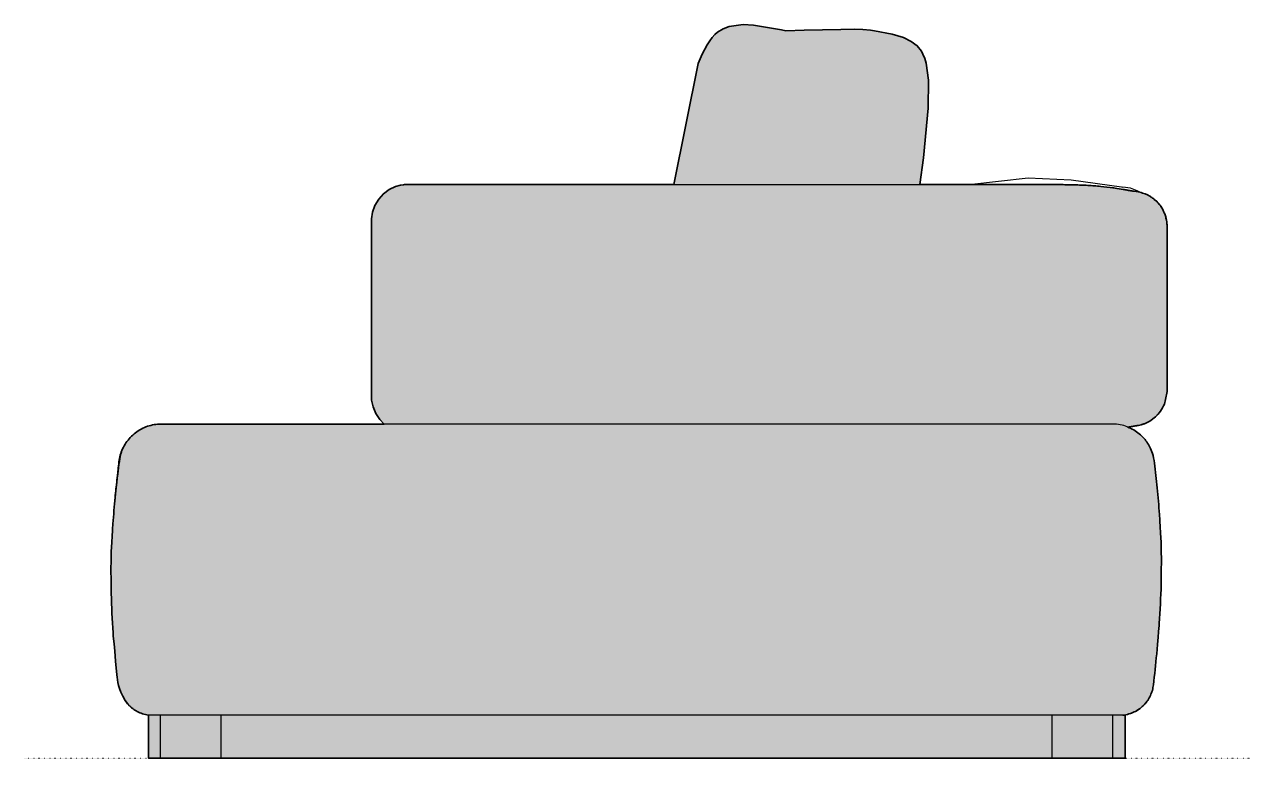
# Model space of a CAD drawing. Header units: millimetres. Extents: x 0 to 4483, y -3303 to 857.
# Drawn here: x 3050 to 4483, y -1422 to -552 of the extents above; entities that cross this region are included whole.
import ezdxf

# ---------------------------------------------------------------- set-up
doc = ezdxf.new("R2010")
doc.units = ezdxf.units.MM
doc.linetypes.add('Dots', pattern=[1, 0, -1])
doc.layers.add('Blocks', color=7, linetype='Continuous')
doc.layers.add('Blocks$Fill', color=7, linetype='Continuous', true_color=0xffffff)
for name, color, linetype, lineweight, true_color in [('Blocks$Inner', 7, 'Continuous', 25, 0x007f00), ('Blocks$Outline', 7, 'Continuous', 35, 0xff3f3f), ('Groud', 7, 'Dots', 25, 0x243775)]:
    doc.layers.add(name, color=color, linetype=linetype, lineweight=lineweight, true_color=true_color)

# ---------------------------------------------------------------- blocks, each defined once
blk = doc.blocks.new('Alphabet Right')
at = {"layer": 'Blocks$Fill', "extrusion": (0, 0, -1)}
for points in [[(149, 50), (146.5, 50), (146.5, 0), (160.7, 0), (231.7, 0), (1202.9, 0), (1273.9, 0), (1288.1, 0), (1288.1, 50), (1295.1, 51.7), (1301.1, 54.3), (1306.5, 57.7), (1311.4, 62.1), (1315.4, 67.1), (1316.9, 69.8), (1318.1, 72.4), (1319.2, 74.8), (1320.2, 77), (1321.1, 79.1), (1321.8, 81.2), (1322.4, 83.1), (1323, 84.9), (1323.4, 86.6), (1323.8, 88.3), (1324.1, 89.8), (1324.3, 91.4), (1324.6, 92.9), (1325, 97.3), (1329.4, 146.1), (1330.7, 169.1), (1331.6, 192.1), (1331.8, 223.1), (1331.5, 241.3), (1329.7, 272.8), (1328.4, 289.2), (1323.6, 336.6), (1322.6, 345.7), (1322.6, 345.7), (1322.6, 345.7), (1322.6, 345.7), (1322.6, 345.7), (1322.6, 345.7), (1322.6, 345.7), (1322.6, 345.7), (1322.6, 345.7), (1322.6, 345.7), (1322.6, 345.7), (1322.6, 345.7), (1322.6, 345.7), (1322.6, 345.7), (1322.6, 345.7), (1322.6, 345.7), (1322.6, 345.7), (1322.6, 345.7), (1322.6, 345.7), (1322.6, 345.7), (1322.6, 345.7), (1322.6, 345.7), (1322.6, 345.7), (1322.6, 345.7), (1322.6, 345.7), (1322.6, 345.7), (1322.6, 345.7), (1322.6, 345.7), (1322.6, 345.7), (1322.6, 345.7), (1322.6, 345.7), (1322.6, 345.7), (1322.6, 345.7), (1322.6, 345.7), (1322.6, 345.7), (1322.6, 345.7), (1322.6, 345.7), (1322.6, 345.7), (1322.6, 345.7), (1322.6, 345.7), (1322.6, 345.7), (1322.6, 345.7), (1322.6, 345.7), (1322.6, 345.7), (1322.6, 345.7), (1322.6, 345.7), (1322.6, 345.7), (1322.6, 345.7), (1322.6, 345.7), (1322.6, 345.8), (1322.6, 345.8), (1322.6, 346.1), (1322.6, 346), (1322.6, 346.1), (1322.4, 347.1), (1322.3, 348), (1322.1, 348.9), (1322, 349.9), (1321.8, 350.8), (1321.6, 351.7), (1321.3, 352.7), (1321.1, 353.6), (1320.8, 354.6), (1320.5, 355.5), (1320.2, 356.5), (1319.8, 357.4), (1319.5, 358.4), (1319.1, 359.3), (1318.7, 360.2), (1318.3, 361.1), (1317.8, 362.1), (1317.4, 363), (1316.9, 363.8), (1316.4, 364.7), (1315.9, 365.6), (1315.4, 366.5), (1314.9, 367.3), (1314.3, 368.2), (1313.7, 369), (1313.1, 369.8), (1312.5, 370.6), (1311.9, 371.4), (1311.3, 372.2), (1310.6, 372.9), (1310, 373.7), (1309.3, 374.4), (1308.6, 375.2), (1307.9, 375.9), (1307.1, 376.6), (1306.4, 377.3), (1305.6, 377.9), (1304.9, 378.6), (1304.1, 379.2), (1303.3, 379.8), (1302.5, 380.4), (1301.7, 381), (1300.8, 381.6), (1300, 382.1), (1299.1, 382.7), (1298.3, 383.2), (1297.4, 383.7), (1296.5, 384.2), (1295.6, 384.6), (1294.7, 385.1), (1293.8, 385.5), (1292.9, 385.9), (1292, 386.3), (1291, 386.7), (1290.1, 387.1), (1289.1, 387.4), (1288.2, 387.7), (1287.2, 388), (1286.2, 388.3), (1285.3, 388.6), (1284.3, 388.8), (1283.3, 389), (1282.3, 389.2), (1281.3, 389.4), (1280.3, 389.6), (1279.3, 389.7), (1278.3, 389.8), (1277.3, 389.9), (1276.3, 390), (1275.3, 390.1), (1274.3, 390.1), (1273.3, 390.1), (1271.8, 390.1), (1012.7, 390.1), (1017.7, 395.2), (1022.4, 402.4), (1025.6, 410.2), (1027.2, 417.9), (1027.4, 419.7), (1027.4, 629.8), (1026.2, 637.4), (1023.3, 645.4), (1018.9, 652.8), (1013.2, 659), (1006.6, 663.9), (999.2, 667.5), (993.3, 669.1), (990.3, 669.6), (989.6, 669.6), (988.7, 669.7), (987.4, 669.8), (673.8, 669.8), (645.4, 811.1), (641, 821.9), (635.2, 833), (632.1, 837.7), (629, 841.6), (625.9, 844.9), (622.8, 847.6), (616.4, 851.7), (609.2, 854.5), (592.9, 856.6), (581, 855.9), (548.3, 850.4), (543.2, 849.3), (521.8, 850), (462.3, 851.2), (453, 850.8), (444.1, 849.9), (439.5, 849.3), (418.6, 845.5), (405.5, 841.6), (396.4, 837), (389.6, 831.6), (384.7, 825.4), (382.9, 822.2), (380.7, 817.1), (379, 811.7), (376.2, 791.5), (376.8, 759.1), (382, 700.9), (386.3, 669.8), (252.4, 669.8), (205.4, 669.4), (190.1, 668.8), (182.5, 668.3), (175, 667.7), (167.7, 666.9), (159.8, 665.8), (148.8, 664.1), (129.2, 660.7), (126.2, 659.9), (123.2, 658.9), (121.1, 658), (118.4, 656.6), (116.8, 655.7), (115.1, 654.6), (113.5, 653.4), (110.4, 650.8), (107.6, 647.8), (104.9, 644.4), (102.6, 640.7), (100.7, 636.6), (99.1, 632.1), (97.8, 626.3), (97.4, 621.6), (97.4, 428), (100.6, 413.3), (105.2, 405), (111, 398.4), (117.7, 393.4), (123.8, 390.5), (125.3, 389.9), (126.5, 389.5), (127.8, 389.2), (130.7, 388.5), (130.8, 388.5), (142.6, 386.5), (143, 386.5), (143.4, 386.4), (141.6, 385.7), (140.3, 385.2), (139.7, 384.9), (139.2, 384.6), (138.3, 384.2), (137.4, 383.7), (136.5, 383.2), (135.7, 382.7), (134.8, 382.1), (134, 381.6), (133.1, 381), (132.3, 380.4), (131.5, 379.8), (130.7, 379.2), (129.9, 378.6), (129.2, 377.9), (128.4, 377.3), (127.7, 376.6), (127, 375.9), (126.3, 375.3), (125.6, 374.6), (125, 373.9), (124.4, 373.2), (123.8, 372.6), (123.2, 371.9), (122.6, 371.2), (122.1, 370.5), (121.6, 369.8), (121.1, 369.1), (120.6, 368.4), (120.1, 367.6), (119.7, 366.9), (119.2, 366.2), (118.4, 364.6), (117.6, 363), (116.8, 361.4), (116.4, 360.5), (116, 359.6), (115.6, 358.7), (115.2, 357.7), (114.9, 356.6), (114.5, 355.6), (114.2, 354.4), (113.9, 353.2), (113.5, 351.9), (113.2, 350.6), (112.6, 347.6), (112, 344.3), (107.6, 300.2), (104.5, 252.2), (104.2, 234), (104.4, 203), (105.3, 180), (106.7, 156), (113.4, 85.4), (114.6, 79), (116.9, 72.9), (120.1, 67.3), (124.1, 62.2), (129, 57.9), (134.4, 54.4), (140.4, 51.9), (147.4, 50.2)], [(149, 50), (146.5, 50), (146.5, 0), (160.7, 0), (231.7, 0), (1202.9, 0), (1273.9, 0), (1288.1, 0), (1288.1, 50), (1295.1, 51.7), (1301.1, 54.3), (1306.5, 57.7), (1311.4, 62.1), (1315.4, 67.1), (1316.9, 69.8), (1318.1, 72.4), (1319.2, 74.8), (1320.2, 77), (1321.1, 79.1), (1321.8, 81.2), (1322.4, 83.1), (1323, 84.9), (1323.4, 86.6), (1323.8, 88.3), (1324.1, 89.8), (1324.3, 91.4), (1324.6, 92.9), (1325, 97.3), (1329.4, 146.1), (1330.7, 169.1), (1331.6, 192.1), (1331.8, 223.1), (1331.5, 241.3), (1329.7, 272.8), (1327.1, 303.9), (1324.9, 324.3), (1323.1, 339), (1321.5, 349.4), (1321, 352.1), (1320.7, 353.8), (1320.3, 355.2), (1320, 356.5), (1319.8, 357.1), (1319.7, 357.6), (1319.5, 358.2), (1319.3, 358.6), (1319.2, 359.1), (1319, 359.6), (1318.6, 360.5), (1318.2, 361.3), (1317.8, 362.2), (1317.4, 363), (1316.9, 363.9), (1316.4, 364.7), (1315.9, 365.6), (1315.4, 366.5), (1314.9, 367.3), (1314.3, 368.2), (1313.7, 369), (1313.1, 369.8), (1312.5, 370.6), (1311.9, 371.4), (1311.3, 372.2), (1310.6, 372.9), (1310, 373.7), (1309.3, 374.4), (1308.6, 375.2), (1307.9, 375.9), (1307.1, 376.6), (1306.4, 377.3), (1305.6, 377.9), (1304.9, 378.6), (1304.1, 379.2), (1303.3, 379.8), (1302.5, 380.4), (1301.7, 381), (1300.8, 381.6), (1300, 382.1), (1299.1, 382.7), (1298.3, 383.2), (1297.4, 383.7), (1296.5, 384.2), (1295.6, 384.6), (1294.7, 385.1), (1293.8, 385.5), (1292.9, 385.9), (1292, 386.3), (1291, 386.7), (1290.1, 387.1), (1289.1, 387.4), (1288.2, 387.7), (1287.2, 388), (1286.2, 388.3), (1285.3, 388.6), (1284.3, 388.8), (1283.3, 389), (1282.3, 389.2), (1281.3, 389.4), (1280.3, 389.6), (1279.3, 389.7), (1278.3, 389.8), (1277.3, 389.9), (1276.3, 390), (1275.3, 390.1), (1274.3, 390.1), (1273.3, 390.1), (1271.8, 390.1), (1012.7, 390.1), (1017.7, 395.2), (1022.4, 402.4), (1025.6, 410.2), (1027.2, 417.9), (1027.4, 419.7), (1027.4, 629.8), (1026.2, 637.4), (1023.3, 645.4), (1018.9, 652.8), (1013.2, 659), (1006.6, 663.9), (999.2, 667.5), (993.3, 669.1), (990.3, 669.6), (989.6, 669.6), (988.7, 669.7), (987.4, 669.8), (673.8, 669.8), (645.4, 811.1), (641, 821.9), (635.2, 833), (632.1, 837.7), (629, 841.6), (625.9, 844.9), (622.8, 847.6), (616.4, 851.7), (609.2, 854.5), (592.9, 856.6), (581, 855.9), (548.3, 850.4), (543.2, 849.3), (521.8, 850), (462.3, 851.2), (453, 850.8), (444.1, 849.9), (439.5, 849.3), (418.6, 845.5), (405.5, 841.6), (396.4, 837), (389.6, 831.6), (384.7, 825.4), (382.9, 822.2), (380.7, 817.1), (379, 811.7), (376.2, 791.5), (376.8, 759.1), (382, 700.9), (386.3, 669.8), (252.4, 669.8), (205.4, 669.4), (190.1, 668.8), (182.5, 668.3), (175, 667.7), (167.7, 666.9), (159.8, 665.8), (148.8, 664.1), (129.2, 660.7), (126.2, 659.9), (123.2, 658.9), (121.1, 658), (118.4, 656.6), (116.8, 655.7), (115.1, 654.6), (113.5, 653.4), (110.4, 650.8), (107.6, 647.8), (104.9, 644.4), (102.6, 640.7), (100.7, 636.6), (99.1, 632.1), (97.8, 626.3), (97.4, 621.6), (97.4, 428), (100.6, 413.3), (105.2, 405), (111, 398.4), (117.7, 393.4), (123.8, 390.5), (125.3, 389.9), (126.5, 389.5), (127.8, 389.2), (130.7, 388.5), (130.8, 388.5), (142.6, 386.5), (143, 386.5), (143.4, 386.4), (141.6, 385.7), (140.3, 385.2), (139.7, 384.9), (139.2, 384.6), (138.3, 384.2), (137.4, 383.7), (136.5, 383.2), (135.7, 382.7), (134.8, 382.1), (134, 381.6), (133.1, 381), (132.3, 380.4), (131.5, 379.8), (130.7, 379.2), (129.9, 378.6), (129.2, 377.9), (128.4, 377.3), (127.7, 376.6), (127, 375.9), (126.3, 375.3), (125.6, 374.6), (125, 373.9), (124.4, 373.2), (123.8, 372.6), (123.2, 371.9), (122.6, 371.2), (122.1, 370.5), (121.6, 369.8), (121.1, 369.1), (120.6, 368.4), (120.1, 367.6), (119.7, 366.9), (119.2, 366.2), (118.4, 364.6), (117.6, 363), (116.8, 361.4), (116.4, 360.5), (116, 359.6), (115.6, 358.7), (115.2, 357.7), (114.9, 356.6), (114.5, 355.6), (114.2, 354.4), (113.9, 353.2), (113.5, 351.9), (113.2, 350.6), (112.6, 347.6), (112, 344.3), (107.6, 300.2), (104.5, 252.2), (104.2, 234), (104.4, 203), (105.3, 180), (106.7, 156), (113.4, 85.4), (114.6, 79), (116.9, 72.9), (120.1, 67.3), (124.1, 62.2), (129, 57.9), (134.4, 54.4), (140.4, 51.9), (147.4, 50.2)]]:
    blk.add_hatch(color=256, dxfattribs=at).paths.add_polyline_path(points, flags=0)
at = {"layer": 'Blocks$Inner'}
for p, q in [((-1273.9, 0), (-1273.9, 50)), ((-1202.9, 0), (-1202.9, 50)), ((-231.7, 0), (-231.7, 50))]:
    blk.add_line(p, q, dxfattribs=at)
for points in [[(-673.8, 669.7), (-645.4, 811.1), (-641, 821.9), (-635.2, 833), (-632.1, 837.7), (-629, 841.6), (-625.9, 844.9), (-622.8, 847.6), (-616.4, 851.7), (-609.2, 854.5), (-592.9, 856.6), (-581, 855.9), (-548.3, 850.4), (-543.2, 849.3), (-521.8, 850), (-478.7, 850.7), (-462.3, 851.2), (-453, 850.8), (-444.1, 849.9), (-439.5, 849.3), (-418.6, 845.5), (-405.5, 841.6), (-396.4, 837), (-389.6, 831.6), (-384.7, 825.4), (-382.9, 822.2), (-380.7, 817.1), (-379, 811.7), (-376.2, 791.5), (-376.8, 759.1), (-382, 700.9), (-386.3, 669.8)], [(-329.2, 669.8), (-259.8, 677.5), (-209.4, 675.3), (-150.8, 667.1), (-149.2, 666.8)], [(-1012.7, 390.1), (-1017.7, 395.2), (-1022.4, 402.4), (-1025.6, 410.2), (-1027.2, 417.9), (-1027.4, 419.7), (-1027.4, 629.8), (-1026.2, 637.4), (-1023.3, 645.4), (-1018.9, 652.8), (-1013.2, 659), (-1006.6, 663.9), (-999.2, 667.5), (-993.3, 669.1), (-990.3, 669.6), (-989.6, 669.6), (-989, 669.7), (-988.8, 669.7), (-988.7, 669.7), (-987.4, 669.8), (-252.4, 669.8)], [(-129.2, 660.7), (-132.4, 662.6), (-140.2, 665.5), (-149.2, 666.8)], [(-129.2, 660.7), (-126.2, 659.9), (-123.2, 658.9), (-121.1, 658), (-118.4, 656.6), (-116.8, 655.7), (-115.1, 654.6), (-113.5, 653.4), (-110.4, 650.8), (-107.6, 647.8), (-104.9, 644.4), (-102.6, 640.7), (-100.7, 636.6), (-99.1, 632.1), (-97.8, 626.3), (-97.4, 621.6), (-97.4, 428), (-100.6, 413.3), (-105.2, 405), (-111, 398.4), (-117.7, 393.4), (-123.8, 390.5), (-125.3, 389.9), (-126.5, 389.5), (-127.8, 389.2), (-130.7, 388.5)], [(-148.2, 388.2), (-154.4, 389.6), (-156.6, 389.8), (-157.7, 389.9), (-162.5, 390.1), (-163.5, 390.1), (-165.2, 390.1), (-168.6, 390.1), (-1223.4, 390.1), (-1233.5, 390.1), (-1243.7, 390.1), (-1250, 390.1), (-1257.6, 390.1), (-1265.8, 390.1), (-1269.2, 390.1), (-1271.8, 390.1), (-1273.3, 390.1)], [(-149, 50), (-147.4, 50.2), (-140.4, 51.9), (-134.4, 54.4), (-129, 57.9), (-124.1, 62.2), (-120.1, 67.3), (-116.9, 72.9), (-114.6, 79), (-113.4, 85.4)], [(-1315.4, 67.1), (-1311.4, 62.1), (-1306.5, 57.7), (-1301.1, 54.3), (-1295.1, 51.7), (-1288.1, 50), (-1288.1, 0), (-1273.9, 0), (-1202.9, 0), (-160.7, 0), (-146.5, 0), (-146.5, 50), (-160.7, 50)], [(-160.7, 0), (-160.7, 50), (-1250.6, 50), (-1273.9, 50), (-1288.1, 50)]]:
    blk.add_lwpolyline(points, dxfattribs=at)
for points, knots in [([(-252.4, 669.8), (-246.5, 669.8), (-238.8, 669.8), (-228.5, 669.7), (-220.7, 669.7), (-213, 669.5), (-205.4, 669.4), (-197.8, 669.1), (-190.1, 668.8), (-182.5, 668.3), (-172.5, 667.5), (-165.3, 666.6), (-160.6, 666)], [1040.7554696, 1040.7554696, 1040.7554696, 1040.7554696, 1040.8110252, 1040.8388029, 1040.8665807, 1040.8943585, 1040.9221363, 1040.949914, 1040.9776918, 1041.0054696, 1041.0332474, 1041.0888029, 1041.0888029, 1041.0888029, 1041.0888029]), ([(-148.8, 664.1), (-148, 663.9), (-146.5, 663.7), (-144.6, 663.4), (-143.2, 663.1), (-142.1, 662.9), (-141.3, 662.8), (-140.7, 662.7), (-140.2, 662.6), (-139.7, 662.5), (-139.2, 662.4), (-138.5, 662.3), (-137.9, 662.2), (-137.2, 662.1), (-136.6, 662), (-129.2, 660.7)], [1042.4221363, 1042.4221363, 1042.4221363, 1042.4221363, 1042.4559732, 1042.4916875, 1042.5095447, 1042.5274018, 1042.5452589, 1042.5541875, 1042.5631161, 1042.5720447, 1042.5809732, 1042.5988304, 1042.6166875, 1042.6345447, 1042.8488304, 1042.8488304, 1042.8488304, 1042.8488304]), ([(-1273.3, 390.1), (-1276, 390.1), (-1281.4, 389.6), (-1289.2, 387.6), (-1296.6, 384.4), (-1303.4, 380), (-1309.4, 374.6), (-1314.5, 368.3), (-1318.5, 361.2), (-1321.3, 353.7), (-1325, 323.9), (-1326.6, 309.3), (-1328.4, 289.3), (-1329.3, 278.4), (-1329.7, 272.7), (-1331.5, 241.3)], [17.556278, 17.556278, 17.556278, 17.556278, 17.641, 17.725721, 17.810442, 17.895164, 17.979885, 18.064607, 18.149328, 18.234049, 18.356403, 18.451795, 18.501803, 18.551811, 18.556278, 18.556278, 18.556278, 18.556278]), ([(-112, 344.3), (-113.5, 353.7), (-117.3, 363.8), (-123.4, 372.8), (-131.4, 380), (-137.6, 384), (-141.8, 385.9), (-148.2, 388.2)], [0.8094797, 0.8094797, 0.8094797, 0.8094797, 1.0317019, 1.2539242, 1.3650353, 1.4761464, 1.5562782, 1.5562782, 1.5562782, 1.5562782]), ([(-130.7, 388.5), (-130.7, 388.5), (-130.8, 388.5), (-130.9, 388.5), (-131.2, 388.4), (-131.5, 388.4), (-132.1, 388.3), (-132.9, 388.2), (-133.8, 388), (-134.5, 387.9), (-135.3, 387.8), (-135.9, 387.6), (-136.6, 387.5), (-137.2, 387.4), (-137.9, 387.3), (-138.5, 387.2), (-139.2, 387.1), (-139.7, 387), (-140.2, 386.9), (-140.7, 386.9), (-141.3, 386.7), (-142.1, 386.6), (-142.8, 386.5), (-143.4, 386.4)], [1067.8488304, 1067.8488304, 1067.8488304, 1067.8488304, 1067.8577589, 1067.8666875, 1067.8845447, 1067.9024018, 1067.9202589, 1067.9559732, 1067.9738304, 1067.9916875, 1068.0095447, 1068.0274018, 1068.0452589, 1068.0631161, 1068.0809732, 1068.0988304, 1068.1166875, 1068.1256161, 1068.1345447, 1068.1434732, 1068.1524018, 1068.1702589, 1068.1866698, 1068.1866698, 1068.1866698, 1068.1866698]), ([(-104.5, 252.2), (-106.3, 283.6), (-106.7, 289.3), (-107.6, 300.2), (-109.4, 320.3), (-111, 334.9), (-112, 344.3)], [0.5596747, 0.5596747, 0.5596747, 0.5596747, 0.5652578, 0.6277578, 0.6902578, 0.8094797, 0.8094797, 0.8094797, 0.8094797]), ([(-109.6, 121.5), (-106.7, 155.6), (-105.6, 171.6), (-104.8, 187.7), (-104.4, 203)], [0.2412956, 0.2412956, 0.2412956, 0.2412956, 0.25, 0.4323398, 0.4323398, 0.4323398, 0.4323398]), ([(-1331.6, 192.1), (-1331.2, 176.7), (-1330.4, 160.7), (-1329.3, 144.7), (-1325, 97.3)], [18.6836131, 18.6836131, 18.6836131, 18.6836131, 18.8659529, 18.8746574, 18.8746574, 18.8746574, 18.8746574])]:
    blk.add_open_spline(points, degree=3, knots=knots, dxfattribs=at)
for points in [[(-160.6, 666), (-160.5, 665.9), (-160.4, 665.9), (-160.2, 665.9), (-160, 665.9), (-159.8, 665.8), (-159.8, 665.8)], [(-159.8, 665.8), (-157.8, 665.5), (-156, 665.3), (-148.8, 664.1)], [(-104.4, 203), (-104, 230.8), (-104.1, 241.5), (-104.5, 252.2)], [(-1331.5, 241.3), (-1331.9, 230.6), (-1332, 219.8), (-1331.6, 192.1)], [(-113.4, 85.4), (-112.1, 97.2), (-110.8, 109.3), (-109.6, 121.5)], [(-1325, 97.3), (-1324.3, 89.6), (-1323.4, 82), (-1315.4, 67.1)]]:
    blk.add_open_spline(points, degree=3, dxfattribs=at)
at = {"layer": 'Blocks$Outline'}
for points in [[(-673.8, 669.8), (-645.4, 811.1), (-641, 821.9), (-635.2, 833), (-632.1, 837.7), (-629, 841.6), (-625.9, 844.9), (-622.8, 847.6), (-616.4, 851.7), (-609.2, 854.5), (-592.9, 856.6), (-581, 855.9), (-548.3, 850.4), (-543.2, 849.3), (-521.8, 850), (-478.7, 850.7), (-462.3, 851.2), (-453, 850.8), (-444.1, 849.9), (-439.5, 849.3), (-418.6, 845.5), (-405.5, 841.6), (-396.4, 837), (-389.6, 831.6), (-384.7, 825.4), (-382.9, 822.2), (-380.7, 817.1), (-379, 811.7), (-376.2, 791.5), (-376.8, 759.1), (-382, 700.9), (-386.3, 669.8)], [(-673.8, 669.8), (-645.4, 811.1), (-641, 821.9), (-635.2, 833), (-632.1, 837.7), (-629, 841.6), (-625.9, 844.9), (-622.8, 847.6), (-616.4, 851.7), (-609.2, 854.5), (-592.9, 856.6), (-581, 855.9), (-548.3, 850.4), (-543.2, 849.3), (-521.8, 850), (-478.7, 850.7), (-462.3, 851.2), (-453, 850.8), (-444.1, 849.9), (-439.5, 849.3), (-418.6, 845.5), (-405.5, 841.6), (-396.4, 837), (-389.6, 831.6), (-384.7, 825.4), (-382.9, 822.2), (-380.7, 817.1), (-379, 811.7), (-376.2, 791.5), (-376.8, 759.1), (-382, 700.9), (-386.3, 669.8)], [(-1012.7, 390.1), (-1017.7, 395.2), (-1022.4, 402.4), (-1025.6, 410.2), (-1027.2, 417.9), (-1027.4, 419.7), (-1027.4, 629.8), (-1026.2, 637.4), (-1023.3, 645.4), (-1018.9, 652.8), (-1013.2, 659), (-1006.6, 663.9), (-999.2, 667.5), (-993.3, 669.1), (-990.3, 669.6), (-989.6, 669.6), (-989, 669.7), (-988.8, 669.7), (-988.7, 669.7), (-987.4, 669.8), (-673.8, 669.8)], [(-1012.7, 390.1), (-1017.7, 395.2), (-1022.4, 402.4), (-1025.6, 410.2), (-1027.2, 417.9), (-1027.4, 419.7), (-1027.4, 629.8), (-1026.2, 637.4), (-1023.3, 645.4), (-1018.9, 652.8), (-1013.2, 659), (-1006.6, 663.9), (-999.2, 667.5), (-993.3, 669.1), (-990.3, 669.6), (-989.6, 669.6), (-989, 669.7), (-988.8, 669.7), (-988.7, 669.7), (-987.4, 669.8), (-673.8, 669.8)], [(-386.3, 669.8), (-252.4, 669.8)], [(-386.3, 669.8), (-252.4, 669.8)], [(-1322.6, 345.8), (-1322.6, 345.8)]]:
    blk.add_lwpolyline(points, dxfattribs=at)
for points, knots in [([(-252.4, 669.8), (-246.5, 669.8), (-238.8, 669.8), (-228.5, 669.7), (-220.7, 669.7), (-213, 669.5), (-205.4, 669.4), (-197.8, 669.1), (-190.1, 668.8), (-182.5, 668.3), (-172.5, 667.5), (-165.3, 666.6), (-160.6, 666), (-160.5, 665.9), (-160.4, 665.9), (-160.2, 665.9), (-160, 665.9), (-159.8, 665.8), (-159.8, 665.8), (-157.8, 665.5), (-156, 665.3), (-148.8, 664.1)], [-0.333333, -0.333333, -0.333333, -0.333333, -0.277778, -0.25, -0.222222, -0.194444, -0.166667, -0.138889, -0.111111, -0.083333, -0.055556, 0, 0, 0, 0.25, 0.5, 0.75, 1, 1, 1, 1.333333, 1.333333, 1.333333, 1.333333]), ([(-252.4, 669.8), (-246.5, 669.8), (-238.8, 669.8), (-228.5, 669.7), (-220.7, 669.7), (-213, 669.5), (-205.4, 669.4), (-197.8, 669.1), (-190.1, 668.8), (-182.5, 668.3), (-172.5, 667.5), (-165.3, 666.6), (-160.6, 666), (-160.5, 665.9), (-160.4, 665.9), (-160.2, 665.9), (-160, 665.9), (-159.8, 665.8), (-159.8, 665.8), (-157.8, 665.5), (-156, 665.3), (-148.8, 664.1)], [-0.333333, -0.333333, -0.333333, -0.333333, -0.277778, -0.25, -0.222222, -0.194444, -0.166667, -0.138889, -0.111111, -0.083333, -0.055556, 0, 0, 0, 0.25, 0.5, 0.75, 1, 1, 1, 1.333333, 1.333333, 1.333333, 1.333333]), ([(-148.8, 664.1), (-148, 663.9), (-146.5, 663.7), (-144.6, 663.4), (-143.2, 663.1), (-142.1, 662.9), (-141.3, 662.8), (-140.7, 662.7), (-140.2, 662.6), (-139.7, 662.5), (-139.2, 662.4), (-138.5, 662.3), (-137.9, 662.2), (-137.2, 662.1), (-136.6, 662), (-129.2, 660.7), (-128.2, 660.5), (-127.2, 660.2), (-126.2, 659.9), (-125.2, 659.6), (-124.2, 659.2), (-123.2, 658.9), (-122.5, 658.6), (-121.8, 658.3), (-121.1, 658), (-120.2, 657.5), (-119.3, 657.1), (-118.4, 656.6), (-117.8, 656.3), (-117.3, 656), (-116.8, 655.7), (-116.2, 655.3), (-115.7, 655), (-115.1, 654.6), (-114.6, 654.2), (-114.1, 653.8), (-113.5, 653.4), (-112.5, 652.5), (-111.5, 651.7), (-110.4, 650.8), (-109.5, 649.8), (-108.5, 648.8), (-107.6, 647.8), (-106.7, 646.7), (-105.8, 645.5), (-104.9, 644.4), (-104.2, 643.2), (-103.4, 641.9), (-102.6, 640.7), (-102, 639.3), (-101.3, 637.9), (-100.7, 636.6), (-100.1, 635.1), (-99.6, 633.6), (-99.1, 632.1), (-98.7, 630.2), (-98.2, 628.3), (-97.8, 626.3), (-97.7, 624.8), (-97.5, 623.2), (-97.4, 621.6), (-97.4, 557.1), (-97.4, 492.5), (-97.4, 428), (-98.5, 423.1), (-99.5, 418.2), (-100.6, 413.3), (-102.1, 410.5), (-103.7, 407.7), (-105.2, 405), (-107.1, 402.8), (-109, 400.6), (-111, 398.4), (-113.2, 396.8), (-115.5, 395.1), (-117.7, 393.4), (-119.8, 392.4), (-121.8, 391.4), (-123.8, 390.5), (-124.3, 390.3), (-124.8, 390.1), (-125.3, 389.9), (-125.7, 389.8), (-126.1, 389.7), (-126.5, 389.5), (-126.9, 389.4), (-127.4, 389.3), (-127.8, 389.2), (-128.8, 388.9), (-129.7, 388.7), (-130.7, 388.5), (-130.7, 388.5), (-130.8, 388.5), (-130.9, 388.5), (-131.2, 388.4), (-131.5, 388.4), (-132.1, 388.3), (-132.9, 388.2), (-133.8, 388), (-134.5, 387.9), (-135.3, 387.8), (-135.9, 387.6), (-136.6, 387.5), (-137.2, 387.4), (-137.9, 387.3), (-138.5, 387.2), (-139.2, 387.1), (-139.7, 387), (-140.2, 386.9), (-140.7, 386.9), (-141.3, 386.7), (-142.1, 386.6), (-142.8, 386.5), (-143.4, 386.4)], [0.001877, 0.001877, 0.001877, 0.001877, 0.035714, 0.071429, 0.089286, 0.107143, 0.125, 0.133929, 0.142857, 0.151786, 0.160714, 0.178571, 0.196429, 0.214286, 0.428571, 0.428571, 0.428571, 1.428571, 1.428571, 1.428571, 2.428571, 2.428571, 2.428571, 3.428571, 3.428571, 3.428571, 4.428571, 4.428571, 4.428571, 5.428571, 5.428571, 5.428571, 6.428571, 6.428571, 6.428571, 7.428571, 7.428571, 7.428571, 8.428571, 8.428571, 8.428571, 9.428571, 9.428571, 9.428571, 10.428571, 10.428571, 10.428571, 11.428571, 11.428571, 11.428571, 12.428571, 12.428571, 12.428571, 13.428571, 13.428571, 13.428571, 14.428571, 14.428571, 14.428571, 15.428571, 15.428571, 15.428571, 16.428571, 16.428571, 16.428571, 17.428571, 17.428571, 17.428571, 18.428571, 18.428571, 18.428571, 19.428571, 19.428571, 19.428571, 20.428571, 20.428571, 20.428571, 21.428571, 21.428571, 21.428571, 22.428571, 22.428571, 22.428571, 23.428571, 23.428571, 23.428571, 24.428571, 24.428571, 24.428571, 25.428571, 25.428571, 25.428571, 25.4375, 25.446429, 25.464286, 25.482143, 25.5, 25.535714, 25.553571, 25.571429, 25.589286, 25.607143, 25.625, 25.642857, 25.660714, 25.678571, 25.696429, 25.705357, 25.714286, 25.723214, 25.732143, 25.75, 25.766411, 25.766411, 25.766411, 25.766411]), ([(-148.8, 664.1), (-148, 663.9), (-146.5, 663.7), (-144.6, 663.4), (-143.2, 663.1), (-142.1, 662.9), (-141.3, 662.8), (-140.7, 662.7), (-140.2, 662.6), (-139.7, 662.5), (-139.2, 662.4), (-138.5, 662.3), (-137.9, 662.2), (-137.2, 662.1), (-136.6, 662), (-129.2, 660.7), (-128.2, 660.5), (-127.2, 660.2), (-126.2, 659.9), (-125.2, 659.6), (-124.2, 659.2), (-123.2, 658.9), (-122.5, 658.6), (-121.8, 658.3), (-121.1, 658), (-120.2, 657.5), (-119.3, 657.1), (-118.4, 656.6), (-117.8, 656.3), (-117.3, 656), (-116.8, 655.7), (-116.2, 655.3), (-115.7, 655), (-115.1, 654.6), (-114.6, 654.2), (-114.1, 653.8), (-113.5, 653.4), (-112.5, 652.5), (-111.5, 651.7), (-110.4, 650.8), (-109.5, 649.8), (-108.5, 648.8), (-107.6, 647.8), (-106.7, 646.7), (-105.8, 645.5), (-104.9, 644.4), (-104.2, 643.2), (-103.4, 641.9), (-102.6, 640.7), (-102, 639.3), (-101.3, 637.9), (-100.7, 636.6), (-100.1, 635.1), (-99.6, 633.6), (-99.1, 632.1), (-98.7, 630.2), (-98.2, 628.3), (-97.8, 626.3), (-97.7, 624.8), (-97.5, 623.2), (-97.4, 621.6), (-97.4, 557.1), (-97.4, 492.5), (-97.4, 428), (-98.5, 423.1), (-99.5, 418.2), (-100.6, 413.3), (-102.1, 410.5), (-103.7, 407.7), (-105.2, 405), (-107.1, 402.8), (-109, 400.6), (-111, 398.4), (-113.2, 396.8), (-115.5, 395.1), (-117.7, 393.4), (-119.8, 392.4), (-121.8, 391.4), (-123.8, 390.5), (-124.3, 390.3), (-124.8, 390.1), (-125.3, 389.9), (-125.7, 389.8), (-126.1, 389.7), (-126.5, 389.5), (-126.9, 389.4), (-127.4, 389.3), (-127.8, 389.2), (-128.8, 388.9), (-129.7, 388.7), (-130.7, 388.5), (-130.7, 388.5), (-130.8, 388.5), (-130.9, 388.5), (-131.2, 388.4), (-131.5, 388.4), (-132.1, 388.3), (-132.9, 388.2), (-133.8, 388), (-134.5, 387.9), (-135.3, 387.8), (-135.9, 387.6), (-136.6, 387.5), (-137.2, 387.4), (-137.9, 387.3), (-138.5, 387.2), (-139.2, 387.1), (-139.7, 387), (-140.2, 386.9), (-140.7, 386.9), (-141.3, 386.7), (-142.1, 386.6), (-142.8, 386.5), (-143.4, 386.4)], [0.001877, 0.001877, 0.001877, 0.001877, 0.035714, 0.071429, 0.089286, 0.107143, 0.125, 0.133929, 0.142857, 0.151786, 0.160714, 0.178571, 0.196429, 0.214286, 0.428571, 0.428571, 0.428571, 1.428571, 1.428571, 1.428571, 2.428571, 2.428571, 2.428571, 3.428571, 3.428571, 3.428571, 4.428571, 4.428571, 4.428571, 5.428571, 5.428571, 5.428571, 6.428571, 6.428571, 6.428571, 7.428571, 7.428571, 7.428571, 8.428571, 8.428571, 8.428571, 9.428571, 9.428571, 9.428571, 10.428571, 10.428571, 10.428571, 11.428571, 11.428571, 11.428571, 12.428571, 12.428571, 12.428571, 13.428571, 13.428571, 13.428571, 14.428571, 14.428571, 14.428571, 15.428571, 15.428571, 15.428571, 16.428571, 16.428571, 16.428571, 17.428571, 17.428571, 17.428571, 18.428571, 18.428571, 18.428571, 19.428571, 19.428571, 19.428571, 20.428571, 20.428571, 20.428571, 21.428571, 21.428571, 21.428571, 22.428571, 22.428571, 22.428571, 23.428571, 23.428571, 23.428571, 24.428571, 24.428571, 24.428571, 25.428571, 25.428571, 25.428571, 25.4375, 25.446429, 25.464286, 25.482143, 25.5, 25.535714, 25.553571, 25.571429, 25.589286, 25.607143, 25.625, 25.642857, 25.660714, 25.678571, 25.696429, 25.705357, 25.714286, 25.723214, 25.732143, 25.75, 25.766411, 25.766411, 25.766411, 25.766411]), ([(-149, 50), (-148.1, 50), (-147.3, 50), (-146.5, 50), (-146.5, 33.3), (-146.5, 16.7), (-146.5, 0), (-151.2, 0), (-156, 0), (-160.7, 0), (-184.4, 0), (-531.8, 0), (-879.1, 0), (-1202.9, 0), (-1226.5, 0), (-1250.2, 0), (-1273.9, 0), (-1278.6, 0), (-1283.4, 0), (-1288.1, 0), (-1288.1, 16.7), (-1288.1, 33.3), (-1288.1, 50), (-1290.4, 50.6), (-1292.8, 51.1), (-1295.1, 51.7), (-1297.1, 52.5), (-1299.1, 53.4), (-1301.1, 54.3), (-1302.9, 55.4), (-1304.7, 56.6), (-1306.5, 57.7), (-1308.2, 59.2), (-1309.8, 60.6), (-1311.4, 62.1), (-1312.7, 63.8), (-1314.1, 65.4), (-1315.4, 67.1), (-1323.4, 82), (-1324.3, 89.6), (-1325, 97.3), (-1329.3, 144.7), (-1330.4, 160.7), (-1331.2, 176.7), (-1331.6, 192.1), (-1332, 219.8), (-1331.9, 230.6), (-1331.5, 241.3), (-1329.7, 272.7), (-1329.3, 278.4), (-1328.4, 289.3), (-1326.6, 309.3), (-1325, 323.9), (-1321.3, 353.7), (-1318.5, 361.2), (-1314.5, 368.3), (-1309.4, 374.6), (-1303.4, 380), (-1296.6, 384.4), (-1289.2, 387.6), (-1281.4, 389.6), (-1276, 390.1), (-1273.3, 390.1), (-1272.8, 390.1), (-1272.3, 390.1), (-1271.8, 390.1), (-1270.9, 390.1), (-1270.1, 390.1), (-1269.2, 390.1), (-1268.1, 390.1), (-1267, 390.1), (-1265.8, 390.1), (-1263.1, 390.1), (-1260.4, 390.1), (-1257.6, 390.1), (-1255.1, 390.1), (-1252.5, 390.1), (-1250, 390.1), (-1247.9, 390.1), (-1245.8, 390.1), (-1243.7, 390.1), (-1240.3, 390.1), (-1236.9, 390.1), (-1233.5, 390.1), (-1230.1, 390.1), (-1226.8, 390.1), (-1223.4, 390.1), (-1153.2, 390.1), (-1082.9, 390.1), (-1012.7, 390.1)], [-1268.2528, -1268.2528, -1268.2528, -1268.2528, -1265.761649, -1265.761649, -1265.761649, -1215.761649, -1215.761649, -1215.761649, -1201.560408, -1201.560408, -1201.560408, -1130.554205, -159.36524, -159.36524, -159.36524, -88.359038, -88.359038, -88.359038, -74.157797, -74.157797, -74.157797, -24.157797, -24.157797, -24.157797, -23.157797, -23.157797, -23.157797, -22.157797, -22.157797, -22.157797, -21.157797, -21.157797, -21.157797, -20.157797, -20.157797, -20.157797, -19.157797, -19.157797, -19.157797, -19.065178, -19.065178, -19.065178, -19.056473, -18.874133, -18.874133, -18.874133, -18.746798, -18.746798, -18.746798, -18.742331, -18.692324, -18.642316, -18.546923, -18.42457, -18.339848, -18.255127, -18.170405, -18.085684, -18.000963, -17.916241, -17.83152, -17.746798, -17.746798, -17.746798, -16.746798, -16.746798, -16.746798, -15.746798, -15.746798, -15.746798, -14.746798, -14.746798, -14.746798, -13.746798, -13.746798, -13.746798, -12.746798, -12.746798, -12.746798, -11.746798, -11.746798, -11.746798, -10.746798, -10.746798, -10.746798, -9.746798, -9.746798, -9.746798, -9.54698, -9.54698, -9.54698, -9.54698]), ([(-1322.6, 346.1), (-1322.3, 348.6), (-1321.2, 353.8), (-1318.5, 361.2), (-1314.5, 368.3), (-1309.4, 374.6), (-1303.4, 380), (-1296.6, 384.4), (-1289.2, 387.6), (-1281.4, 389.6), (-1276, 390.1), (-1273.3, 390.1), (-1272.8, 390.1), (-1272.3, 390.1), (-1271.8, 390.1), (-1270.9, 390.1), (-1270.1, 390.1), (-1269.2, 390.1), (-1268.1, 390.1), (-1267, 390.1), (-1265.8, 390.1), (-1263.1, 390.1), (-1260.4, 390.1), (-1257.6, 390.1), (-1255.1, 390.1), (-1252.5, 390.1), (-1250, 390.1), (-1247.9, 390.1), (-1245.8, 390.1), (-1243.7, 390.1), (-1240.3, 390.1), (-1236.9, 390.1), (-1233.5, 390.1), (-1230.1, 390.1), (-1226.8, 390.1), (-1223.4, 390.1), (-1153.2, 390.1), (-1082.9, 390.1), (-1012.7, 390.1)], [-18.741049, -18.741049, -18.741049, -18.741049, -18.635687, -18.524576, -18.413465, -18.302354, -18.191243, -18.080132, -17.969021, -17.85791, -17.746798, -17.746798, -17.746798, -16.746798, -16.746798, -16.746798, -15.746798, -15.746798, -15.746798, -14.746798, -14.746798, -14.746798, -13.746798, -13.746798, -13.746798, -12.746798, -12.746798, -12.746798, -11.746798, -11.746798, -11.746798, -10.746798, -10.746798, -10.746798, -9.746798, -9.746798, -9.746798, -9.54698, -9.54698, -9.54698, -9.54698]), ([(-143.4, 386.4), (-140.7, 385.4), (-137, 383.6), (-131.4, 380), (-123.4, 372.8), (-117.3, 363.8), (-113.5, 353.7), (-112, 344.3)], [-1.7217598, -1.7217598, -1.7217598, -1.7217598, -1.6666667, -1.5555556, -1.4444444, -1.2222222, -1, -1, -1, -1]), ([(-143.4, 386.4), (-140.7, 385.4), (-137, 383.6), (-131.4, 380), (-123.4, 372.8), (-117.3, 363.8), (-113.5, 353.7), (-112, 344.3)], [-1.7217598, -1.7217598, -1.7217598, -1.7217598, -1.6666667, -1.5555556, -1.4444444, -1.2222222, -1, -1, -1, -1]), ([(-1323.6, 336.6), (-1323.3, 339.6), (-1323, 342.6), (-1322.6, 345.7), (-1322.6, 345.7), (-1322.6, 345.7), (-1322.6, 345.7)], [0.96335253, 0.96335253, 0.96335253, 0.96335253, 1, 1, 1, 1.00000072, 1.00000072, 1.00000072, 1.00000072]), ([(-1322.6, 345.8), (-1322.6, 345.9), (-1322.6, 346), (-1322.6, 346.1), (-1322.6, 346.1), (-1322.6, 346.1), (-1322.6, 346), (-1322.6, 346)], [-1.2211991, -1.2211991, -1.2211991, -1.2211991, -1.1656436, -1.1383773, -1.1383773, -1.1383773, -1.1111111, -1.1111111, -1.1111111, -1.1111111]), ([(-1322.6, 346), (-1322.6, 346), (-1322.6, 346.1), (-1322.6, 346.1), (-1322.6, 346.1)], [1.08135985, 1.08135985, 1.08135985, 1.08135985, 1.10762744, 1.11111111, 1.11111111, 1.11111111, 1.11111111]), ([(-1322.6, 345.7), (-1322.6, 345.7), (-1322.6, 345.7), (-1322.6, 345.7), (-1322.6, 345.7), (-1322.6, 345.8), (-1322.6, 345.8)], [0.99999773, 0.99999773, 0.99999773, 0.99999773, 1, 1, 1, 1.03314231, 1.03314231, 1.03314231, 1.03314231]), ([(-112, 344.3), (-111, 334.9), (-109.4, 320.3), (-107.6, 300.2), (-106.7, 289.3), (-106.3, 283.6), (-104.5, 252.2), (-104.1, 241.5), (-104, 230.8), (-104.4, 203)], [-0.8771399, -0.8771399, -0.8771399, -0.8771399, -0.757918, -0.695418, -0.632918, -0.6273349, -0.6273349, -0.6273349, -0.5, -0.5, -0.5, -0.5]), ([(-112, 344.3), (-111, 334.9), (-109.4, 320.3), (-107.6, 300.2), (-106.7, 289.3), (-106.3, 283.6), (-104.5, 252.2), (-104.1, 241.5), (-104, 230.8), (-104.4, 203)], [-0.8771399, -0.8771399, -0.8771399, -0.8771399, -0.757918, -0.695418, -0.632918, -0.6273349, -0.6273349, -0.6273349, -0.5, -0.5, -0.5, -0.5]), ([(-149, 50), (-148.1, 50), (-147.3, 50), (-146.5, 50), (-146.5, 33.3), (-146.5, 16.7), (-146.5, 0), (-151.2, 0), (-156, 0), (-160.7, 0), (-184.4, 0), (-531.8, 0), (-879.1, 0), (-1202.9, 0), (-1226.5, 0), (-1250.2, 0), (-1273.9, 0), (-1278.6, 0), (-1283.4, 0), (-1288.1, 0), (-1288.1, 16.7), (-1288.1, 33.3), (-1288.1, 50), (-1290.4, 50.6), (-1292.8, 51.1), (-1295.1, 51.7), (-1297.1, 52.5), (-1299.1, 53.4), (-1301.1, 54.3), (-1302.9, 55.4), (-1304.7, 56.6), (-1306.5, 57.7), (-1308.2, 59.2), (-1309.8, 60.6), (-1311.4, 62.1), (-1312.7, 63.8), (-1314.1, 65.4), (-1315.4, 67.1), (-1323.4, 82), (-1324.3, 89.6), (-1325, 97.3), (-1329.3, 144.7), (-1330.4, 160.7), (-1331.2, 176.7), (-1331.6, 192.1), (-1332, 219.8), (-1331.9, 230.6), (-1331.5, 241.3), (-1329.7, 272.7), (-1329.3, 278.4), (-1328.4, 289.3), (-1326.6, 309.3), (-1325, 323.9), (-1324, 333.4), (-1323.9, 334.4), (-1323.7, 335.5), (-1323.6, 336.6)], [-1268.551959, -1268.551959, -1268.551959, -1268.551959, -1266.060808, -1266.060808, -1266.060808, -1216.060808, -1216.060808, -1216.060808, -1201.859567, -1201.859567, -1201.859567, -1130.853365, -159.6644, -159.6644, -159.6644, -88.658197, -88.658197, -88.658197, -74.456957, -74.456957, -74.456957, -24.456957, -24.456957, -24.456957, -23.456957, -23.456957, -23.456957, -22.456957, -22.456957, -22.456957, -21.456957, -21.456957, -21.456957, -20.456957, -20.456957, -20.456957, -19.456957, -19.456957, -19.456957, -19.364337, -19.364337, -19.364337, -19.355632, -19.173293, -19.173293, -19.173293, -19.045958, -19.045958, -19.045958, -19.040375, -18.977875, -18.915375, -18.796153, -18.796153, -18.796153, -18.783451, -18.783451, -18.783451, -18.783451]), ([(-104.4, 203), (-104.8, 187.7), (-105.6, 171.6), (-106.7, 155.6), (-109.6, 121.5), (-110.8, 109.3), (-112.1, 97.2), (-113.4, 85.4), (-113.8, 83.3), (-114.2, 81.2), (-114.6, 79), (-115.4, 77), (-116.1, 75), (-116.9, 72.9), (-117.9, 71.1), (-119, 69.2), (-120.1, 67.3), (-121.4, 65.6), (-122.8, 63.9), (-124.1, 62.2), (-125.7, 60.8), (-127.3, 59.4), (-129, 57.9), (-130.8, 56.8), (-132.6, 55.6), (-134.4, 54.4), (-136.4, 53.6), (-138.4, 52.7), (-140.4, 51.9), (-142.7, 51.3), (-145.1, 50.7), (-147.4, 50.2), (-147.9, 50.1), (-148.5, 50.1), (-149, 50)], [-0.43234, -0.43234, -0.43234, -0.43234, -0.25, -0.241296, -0.241296, -0.241296, -0.095526, -0.095526, -0.095526, 0.904474, 0.904474, 0.904474, 1.904474, 1.904474, 1.904474, 2.904474, 2.904474, 2.904474, 3.904474, 3.904474, 3.904474, 4.904474, 4.904474, 4.904474, 5.904474, 5.904474, 5.904474, 6.904474, 6.904474, 6.904474, 7.904474, 7.904474, 7.904474, 9.476105, 9.476105, 9.476105, 9.476105]), ([(-104.4, 203), (-104.8, 187.7), (-105.6, 171.6), (-106.7, 155.6), (-109.6, 121.5), (-110.8, 109.3), (-112.1, 97.2), (-113.4, 85.4), (-113.8, 83.3), (-114.2, 81.2), (-114.6, 79), (-115.4, 77), (-116.1, 75), (-116.9, 72.9), (-117.9, 71.1), (-119, 69.2), (-120.1, 67.3), (-121.4, 65.6), (-122.8, 63.9), (-124.1, 62.2), (-125.7, 60.8), (-127.3, 59.4), (-129, 57.9), (-130.8, 56.8), (-132.6, 55.6), (-134.4, 54.4), (-136.4, 53.6), (-138.4, 52.7), (-140.4, 51.9), (-142.7, 51.3), (-145.1, 50.7), (-147.4, 50.2), (-147.9, 50.1), (-148.5, 50.1), (-149, 50)], [-0.43234, -0.43234, -0.43234, -0.43234, -0.25, -0.241296, -0.241296, -0.241296, -0.095526, -0.095526, -0.095526, 0.904474, 0.904474, 0.904474, 1.904474, 1.904474, 1.904474, 2.904474, 2.904474, 2.904474, 3.904474, 3.904474, 3.904474, 4.904474, 4.904474, 4.904474, 5.904474, 5.904474, 5.904474, 6.904474, 6.904474, 6.904474, 7.904474, 7.904474, 7.904474, 9.476105, 9.476105, 9.476105, 9.476105])]:
    blk.add_open_spline(points, degree=3, knots=knots, dxfattribs=at)

msp = doc.modelspace()

# ---------------------------------------------------------------- linework, layer by layer
at = {"layer": 'Groud'}
msp.add_lwpolyline([(3050.5, -1408.2), (4483.4, -1408.2)], dxfattribs=at)

# ---------------------------------------------------------------- block references
at = {"layer": 'Blocks'}
msp.add_blockref('Alphabet Right', (4483.4, -1408.2), dxfattribs=at)

doc.saveas('drawing.dxf')
